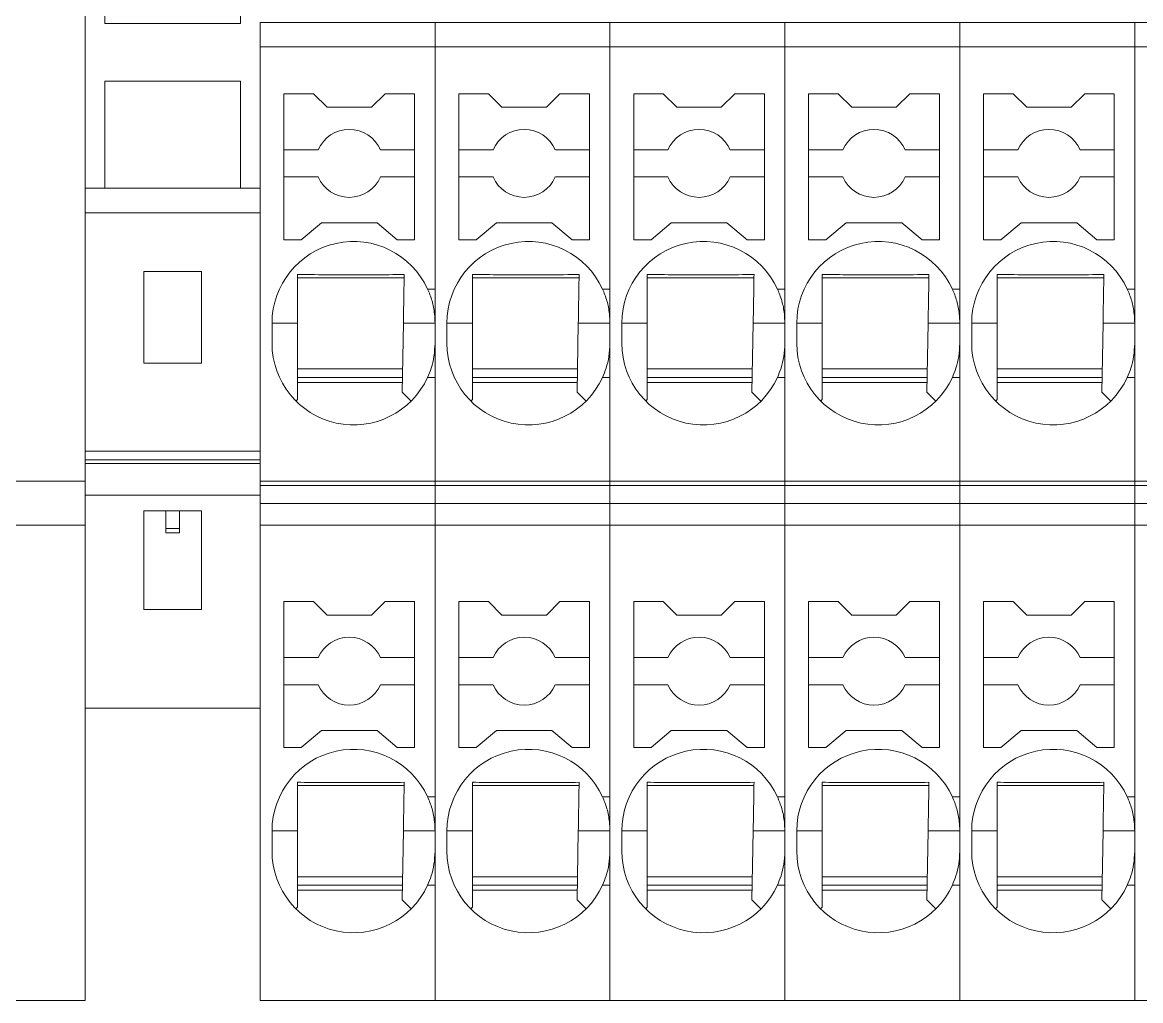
# Model space of a CAD drawing. Header units: millimetres. Extents: x 15 to 265, y 8 to 208.
# Drawn here: x 146.93 to 163.39, y 40.58 to 54.98 of the extents above; entities that cross this region are included whole.
import ezdxf

# ---------------------------------------------------------------- set-up
doc = ezdxf.new("R2010")
doc.units = ezdxf.units.MM

msp = doc.modelspace()

# ---------------------------------------------------------------- linework, layer by layer
at = {"color": 7, "linetype": 'Continuous', "lineweight": 15}
for p, q in [((147.855, 65.083), (147.855, 48.225)), ((148.142, 54.959), (148.142, 56.534)), ((150.142, 56.534), (150.142, 54.959)), ((150.142, 54.959), (148.142, 54.959)), ((150.43, 54.976), (153.005, 54.976)), ((150.43, 54.976), (150.43, 54.617)), ((153.005, 54.976), (153.005, 54.617)), ((153.005, 54.976), (155.58, 54.976)), ((155.58, 54.976), (158.155, 54.976)), ((155.58, 54.976), (155.58, 54.617)), ((158.155, 54.976), (160.73, 54.976)), ((158.155, 54.976), (158.155, 54.617)), ((160.73, 54.976), (160.73, 54.617)), ((160.73, 54.976), (163.305, 54.976)), ((163.305, 54.976), (165.88, 54.976)), ((163.305, 54.976), (163.305, 54.617)), ((150.43, 54.617), (153.005, 54.617)), ((150.43, 54.617), (150.43, 48.224)), ((153.005, 54.617), (153.005, 51.051)), ((153.005, 54.617), (155.58, 54.617)), ((153.005, 54.617), (153.005, 48.224)), ((155.58, 54.617), (158.155, 54.617)), ((155.58, 54.617), (155.58, 48.224)), ((155.58, 54.617), (155.58, 51.051)), ((158.155, 54.617), (160.73, 54.617)), ((158.155, 54.617), (158.155, 48.224)), ((158.155, 54.617), (158.155, 51.051)), ((160.73, 54.617), (160.73, 51.051)), ((160.73, 54.617), (163.305, 54.617)), ((160.73, 54.617), (160.73, 48.224)), ((163.305, 54.617), (165.88, 54.617)), ((163.305, 54.617), (163.305, 48.224)), ((163.305, 54.617), (163.305, 51.051)), ((148.142, 54.109), (150.142, 54.109)), ((148.142, 52.534), (148.142, 54.109)), ((150.142, 54.109), (150.142, 52.534)), ((150.78, 53.926), (150.78, 51.776)), ((151.215, 53.926), (150.78, 53.926)), ((151.415, 53.726), (151.215, 53.926)), ((152.269, 53.926), (152.069, 53.726)), ((152.705, 53.926), (152.269, 53.926)), ((152.705, 51.776), (152.705, 53.926)), ((153.355, 53.926), (153.355, 51.776)), ((153.79, 53.926), (153.355, 53.926)), ((153.99, 53.726), (153.79, 53.926)), ((154.844, 53.926), (154.644, 53.726)), ((155.28, 53.926), (154.844, 53.926)), ((155.28, 51.776), (155.28, 53.926)), ((155.93, 53.926), (155.93, 51.776)), ((156.365, 53.926), (155.93, 53.926)), ((156.565, 53.726), (156.365, 53.926)), ((157.419, 53.926), (157.219, 53.726)), ((157.855, 53.926), (157.419, 53.926)), ((157.855, 51.776), (157.855, 53.926)), ((158.505, 53.926), (158.505, 51.776)), ((158.94, 53.926), (158.505, 53.926)), ((159.14, 53.726), (158.94, 53.926)), ((159.994, 53.926), (159.794, 53.726)), ((160.43, 53.926), (159.994, 53.926)), ((160.43, 51.776), (160.43, 53.926)), ((161.08, 53.926), (161.08, 51.776)), ((161.515, 53.926), (161.08, 53.926)), ((161.715, 53.726), (161.515, 53.926)), ((162.569, 53.926), (162.369, 53.726)), ((163.005, 53.926), (162.569, 53.926)), ((163.005, 51.776), (163.005, 53.926)), ((152.069, 53.726), (151.415, 53.726)), ((154.644, 53.726), (153.99, 53.726)), ((157.219, 53.726), (156.565, 53.726)), ((159.794, 53.726), (159.14, 53.726)), ((162.369, 53.726), (161.715, 53.726)), ((151.284, 53.101), (150.78, 53.101)), ((152.705, 53.101), (152.201, 53.101)), ((153.859, 53.101), (153.355, 53.101)), ((155.28, 53.101), (154.776, 53.101)), ((156.434, 53.101), (155.93, 53.101)), ((157.855, 53.101), (157.351, 53.101)), ((159.009, 53.101), (158.505, 53.101)), ((160.43, 53.101), (159.926, 53.101)), ((161.584, 53.101), (161.08, 53.101)), ((163.005, 53.101), (162.501, 53.101)), ((151.284, 52.701), (150.78, 52.701)), ((152.201, 52.701), (152.705, 52.701)), ((153.859, 52.701), (153.355, 52.701)), ((154.776, 52.701), (155.28, 52.701)), ((156.434, 52.701), (155.93, 52.701)), ((157.351, 52.701), (157.855, 52.701)), ((159.009, 52.701), (158.505, 52.701)), ((159.926, 52.701), (160.43, 52.701)), ((161.584, 52.701), (161.08, 52.701)), ((162.501, 52.701), (163.005, 52.701)), ((150.43, 52.534), (147.855, 52.534)), ((147.855, 52.175), (150.43, 52.175)), ((151.035, 51.776), (151.333, 52.026)), ((151.333, 52.026), (152.151, 52.026)), ((152.151, 52.026), (152.449, 51.776)), ((153.61, 51.776), (153.908, 52.026)), ((153.908, 52.026), (154.726, 52.026)), ((154.726, 52.026), (155.024, 51.776)), ((156.185, 51.776), (156.483, 52.026)), ((156.483, 52.026), (157.301, 52.026)), ((157.301, 52.026), (157.599, 51.776)), ((158.76, 51.776), (159.058, 52.026)), ((159.058, 52.026), (159.876, 52.026)), ((159.876, 52.026), (160.174, 51.776)), ((161.335, 51.776), (161.633, 52.026)), ((161.633, 52.026), (162.451, 52.026)), ((162.451, 52.026), (162.749, 51.776)), ((150.78, 51.776), (151.035, 51.776)), ((152.449, 51.776), (152.705, 51.776)), ((153.355, 51.776), (153.61, 51.776)), ((155.024, 51.776), (155.28, 51.776)), ((155.93, 51.776), (156.185, 51.776)), ((157.599, 51.776), (157.855, 51.776)), ((158.505, 51.776), (158.76, 51.776)), ((160.174, 51.776), (160.43, 51.776)), ((161.08, 51.776), (161.335, 51.776)), ((162.749, 51.776), (163.005, 51.776)), ((148.717, 49.959), (148.717, 51.309)), ((148.717, 51.309), (149.567, 51.309)), ((149.567, 51.309), (149.567, 49.959)), ((150.98, 51.216), (152.555, 51.216)), ((153.555, 51.216), (155.13, 51.216)), ((156.13, 51.216), (157.705, 51.216)), ((158.705, 51.216), (160.28, 51.216)), ((161.28, 51.216), (162.855, 51.216)), ((153.005, 51.051), (152.896, 51.051)), ((155.58, 51.051), (155.471, 51.051)), ((158.155, 51.051), (158.046, 51.051)), ((160.73, 51.051), (160.621, 51.051)), ((163.305, 51.051), (163.196, 51.051)), ((150.605, 50.551), (150.605, 50.251)), ((150.98, 50.551), (150.605, 50.551)), ((150.98, 49.426), (150.98, 50.551)), ((152.539, 50.551), (152.521, 49.535)), ((153.005, 50.551), (152.539, 50.551)), ((153.005, 50.651), (153.001, 50.651)), ((153.18, 50.551), (153.18, 50.251)), ((153.555, 50.551), (153.18, 50.551)), ((153.555, 49.426), (153.555, 50.551)), ((155.114, 50.551), (155.096, 49.535)), ((155.58, 50.551), (155.114, 50.551)), ((155.58, 50.651), (155.576, 50.651)), ((155.755, 50.551), (155.755, 50.251)), ((156.13, 50.551), (155.755, 50.551)), ((156.13, 49.426), (156.13, 50.551)), ((157.689, 50.551), (157.671, 49.535)), ((158.155, 50.551), (157.689, 50.551)), ((158.155, 50.651), (158.151, 50.651)), ((158.33, 50.551), (158.33, 50.251)), ((158.705, 50.551), (158.33, 50.551)), ((158.705, 49.426), (158.705, 50.551)), ((160.264, 50.551), (160.246, 49.535)), ((160.73, 50.551), (160.264, 50.551)), ((160.73, 50.651), (160.726, 50.651)), ((160.905, 50.551), (160.905, 50.251)), ((161.28, 50.551), (160.905, 50.551)), ((161.28, 49.426), (161.28, 50.551)), ((162.839, 50.551), (162.821, 49.535)), ((163.305, 50.551), (162.839, 50.551)), ((163.305, 50.651), (163.301, 50.651)), ((149.567, 49.959), (148.717, 49.959)), ((150.98, 49.876), (152.527, 49.876)), ((152.525, 49.751), (150.98, 49.751)), ((153.005, 49.751), (152.896, 49.751)), ((153.005, 49.751), (153.005, 48.224)), ((153.555, 49.876), (155.102, 49.876)), ((155.1, 49.751), (153.555, 49.751)), ((155.58, 49.751), (155.471, 49.751)), ((155.58, 49.751), (155.58, 48.224)), ((156.13, 49.876), (157.677, 49.876)), ((157.675, 49.751), (156.13, 49.751)), ((158.155, 49.751), (158.046, 49.751)), ((158.155, 49.751), (158.155, 48.224)), ((158.705, 49.876), (160.252, 49.876)), ((160.25, 49.751), (158.705, 49.751)), ((160.73, 49.751), (160.621, 49.751)), ((160.73, 49.751), (160.73, 48.224)), ((161.28, 49.876), (162.827, 49.876)), ((162.825, 49.751), (161.28, 49.751)), ((163.305, 49.751), (163.196, 49.751)), ((163.305, 49.751), (163.305, 48.224)), ((152.524, 49.676), (150.98, 49.676)), ((155.099, 49.676), (153.555, 49.676)), ((157.674, 49.676), (156.13, 49.676)), ((160.249, 49.676), (158.705, 49.676)), ((162.824, 49.676), (161.28, 49.676)), ((150.98, 49.426), (150.956, 49.403)), ((152.521, 49.535), (152.653, 49.403)), ((153.555, 49.426), (153.531, 49.403)), ((155.096, 49.535), (155.228, 49.403)), ((156.13, 49.426), (156.106, 49.403)), ((157.671, 49.535), (157.803, 49.403)), ((158.705, 49.426), (158.681, 49.403)), ((160.246, 49.535), (160.378, 49.403)), ((161.28, 49.426), (161.256, 49.403)), ((162.821, 49.535), (162.953, 49.403)), ((147.855, 48.664), (150.43, 48.664)), ((147.855, 48.535), (150.43, 48.535)), ((150.43, 48.485), (147.855, 48.485)), ((146.755, 48.225), (147.855, 48.225)), ((147.855, 48.225), (147.855, 47.576)), ((153.005, 48.224), (150.43, 48.224)), ((150.43, 48.16), (150.43, 48.224)), ((153.005, 48.16), (150.43, 48.16)), ((150.43, 47.893), (150.43, 48.16)), ((153.005, 48.224), (153.005, 48.16)), ((155.58, 48.224), (153.005, 48.224)), ((153.005, 48.16), (153.005, 47.893)), ((155.58, 48.16), (153.005, 48.16)), ((158.155, 48.224), (155.58, 48.224)), ((155.58, 48.16), (155.58, 48.224)), ((158.155, 48.16), (155.58, 48.16)), ((155.58, 47.893), (155.58, 48.16)), ((160.73, 48.224), (158.155, 48.224)), ((158.155, 48.16), (158.155, 48.224)), ((160.73, 48.16), (158.155, 48.16)), ((158.155, 47.893), (158.155, 48.16)), ((160.73, 48.224), (160.73, 48.16)), ((163.305, 48.224), (160.73, 48.224)), ((160.73, 48.16), (160.73, 47.893)), ((163.305, 48.16), (160.73, 48.16)), ((165.88, 48.224), (163.305, 48.224)), ((163.305, 48.16), (163.305, 48.224)), ((165.88, 48.16), (163.305, 48.16)), ((163.305, 47.893), (163.305, 48.16)), ((150.43, 48.017), (147.855, 48.017)), ((148.717, 47.784), (149.567, 47.784)), ((148.717, 46.334), (148.717, 47.784)), ((149.042, 47.784), (149.042, 47.526)), ((149.242, 47.784), (149.242, 47.526)), ((149.567, 47.784), (149.567, 46.334)), ((150.43, 47.893), (153.005, 47.893)), ((150.43, 47.576), (150.43, 47.893)), ((153.005, 47.893), (153.005, 47.576)), ((153.005, 47.893), (155.58, 47.893)), ((155.58, 47.893), (158.155, 47.893)), ((155.58, 47.576), (155.58, 47.893)), ((158.155, 47.893), (160.73, 47.893)), ((158.155, 47.576), (158.155, 47.893)), ((160.73, 47.893), (160.73, 47.576)), ((160.73, 47.893), (163.305, 47.893)), ((163.305, 47.893), (165.88, 47.893)), ((163.305, 47.576), (163.305, 47.893)), ((146.755, 47.576), (147.855, 47.576)), ((147.855, 47.576), (147.855, 40.576)), ((149.242, 47.526), (149.042, 47.526)), ((149.042, 47.526), (149.042, 47.461)), ((149.242, 47.461), (149.042, 47.461)), ((149.242, 47.526), (149.242, 47.461)), ((150.43, 47.576), (153.005, 47.576)), ((150.43, 47.576), (150.43, 40.576)), ((153.005, 47.576), (153.005, 43.576)), ((153.005, 47.576), (155.58, 47.576)), ((153.005, 47.576), (153.005, 40.576)), ((155.58, 47.576), (158.155, 47.576)), ((155.58, 47.576), (155.58, 40.576)), ((155.58, 47.576), (155.58, 43.576)), ((158.155, 47.576), (160.73, 47.576)), ((158.155, 47.576), (158.155, 40.576)), ((158.155, 47.576), (158.155, 43.576)), ((160.73, 47.576), (160.73, 43.576)), ((160.73, 47.576), (163.305, 47.576)), ((160.73, 47.576), (160.73, 40.576)), ((163.305, 47.576), (165.88, 47.576)), ((163.305, 47.576), (163.305, 40.576)), ((163.305, 47.576), (163.305, 43.576)), ((151.215, 46.451), (150.78, 46.451)), ((150.78, 46.451), (150.78, 44.301)), ((151.415, 46.251), (151.215, 46.451)), ((152.269, 46.451), (152.069, 46.251)), ((152.705, 46.451), (152.269, 46.451)), ((152.705, 44.301), (152.705, 46.451)), ((153.79, 46.451), (153.355, 46.451)), ((153.355, 46.451), (153.355, 44.301)), ((153.99, 46.251), (153.79, 46.451)), ((154.844, 46.451), (154.644, 46.251)), ((155.28, 46.451), (154.844, 46.451)), ((155.28, 44.301), (155.28, 46.451)), ((156.365, 46.451), (155.93, 46.451)), ((155.93, 46.451), (155.93, 44.301)), ((156.565, 46.251), (156.365, 46.451)), ((157.419, 46.451), (157.219, 46.251)), ((157.855, 46.451), (157.419, 46.451)), ((157.855, 44.301), (157.855, 46.451)), ((158.94, 46.451), (158.505, 46.451)), ((158.505, 46.451), (158.505, 44.301)), ((159.14, 46.251), (158.94, 46.451)), ((159.994, 46.451), (159.794, 46.251)), ((160.43, 46.451), (159.994, 46.451)), ((160.43, 44.301), (160.43, 46.451)), ((161.515, 46.451), (161.08, 46.451)), ((161.08, 46.451), (161.08, 44.301)), ((161.715, 46.251), (161.515, 46.451)), ((162.569, 46.451), (162.369, 46.251)), ((163.005, 46.451), (162.569, 46.451)), ((163.005, 44.301), (163.005, 46.451)), ((148.717, 46.334), (149.567, 46.334)), ((152.069, 46.251), (151.415, 46.251)), ((154.644, 46.251), (153.99, 46.251)), ((157.219, 46.251), (156.565, 46.251)), ((159.794, 46.251), (159.14, 46.251)), ((162.369, 46.251), (161.715, 46.251)), ((151.284, 45.626), (150.78, 45.626)), ((152.705, 45.626), (152.201, 45.626)), ((153.859, 45.626), (153.355, 45.626)), ((155.28, 45.626), (154.776, 45.626)), ((156.434, 45.626), (155.93, 45.626)), ((157.855, 45.626), (157.351, 45.626)), ((159.009, 45.626), (158.505, 45.626)), ((160.43, 45.626), (159.926, 45.626)), ((161.584, 45.626), (161.08, 45.626)), ((163.005, 45.626), (162.501, 45.626)), ((150.78, 45.226), (151.284, 45.226)), ((152.705, 45.226), (152.201, 45.226)), ((153.355, 45.226), (153.859, 45.226)), ((155.28, 45.226), (154.776, 45.226)), ((155.93, 45.226), (156.434, 45.226)), ((157.855, 45.226), (157.351, 45.226)), ((158.505, 45.226), (159.009, 45.226)), ((160.43, 45.226), (159.926, 45.226)), ((161.08, 45.226), (161.584, 45.226)), ((163.005, 45.226), (162.501, 45.226)), ((147.855, 44.884), (150.43, 44.884)), ((151.035, 44.301), (151.333, 44.551)), ((151.333, 44.551), (152.151, 44.551)), ((152.151, 44.551), (152.449, 44.301)), ((153.61, 44.301), (153.908, 44.551)), ((153.908, 44.551), (154.726, 44.551)), ((154.726, 44.551), (155.024, 44.301)), ((156.185, 44.301), (156.483, 44.551)), ((156.483, 44.551), (157.301, 44.551)), ((157.301, 44.551), (157.599, 44.301)), ((158.76, 44.301), (159.058, 44.551)), ((159.058, 44.551), (159.876, 44.551)), ((159.876, 44.551), (160.174, 44.301)), ((161.335, 44.301), (161.633, 44.551)), ((161.633, 44.551), (162.451, 44.551)), ((162.451, 44.551), (162.749, 44.301)), ((150.78, 44.301), (151.035, 44.301)), ((152.449, 44.301), (152.705, 44.301)), ((153.355, 44.301), (153.61, 44.301)), ((155.024, 44.301), (155.28, 44.301)), ((155.93, 44.301), (156.185, 44.301)), ((157.599, 44.301), (157.855, 44.301)), ((158.505, 44.301), (158.76, 44.301)), ((160.174, 44.301), (160.43, 44.301)), ((161.08, 44.301), (161.335, 44.301)), ((162.749, 44.301), (163.005, 44.301)), ((150.98, 43.741), (152.555, 43.741)), ((153.555, 43.741), (155.13, 43.741)), ((156.13, 43.741), (157.705, 43.741)), ((158.705, 43.741), (160.28, 43.741)), ((161.28, 43.741), (162.855, 43.741)), ((153.005, 43.576), (152.896, 43.576)), ((155.58, 43.576), (155.471, 43.576)), ((158.155, 43.576), (158.046, 43.576)), ((160.73, 43.576), (160.621, 43.576)), ((163.305, 43.576), (163.196, 43.576)), ((150.605, 43.076), (150.605, 42.776)), ((150.98, 43.076), (150.605, 43.076)), ((150.98, 41.951), (150.98, 43.076)), ((152.539, 43.076), (152.521, 42.06)), ((153.005, 43.076), (152.539, 43.076)), ((153.18, 43.076), (153.18, 42.776)), ((153.555, 43.076), (153.18, 43.076)), ((153.555, 41.951), (153.555, 43.076)), ((155.114, 43.076), (155.096, 42.06)), ((155.58, 43.076), (155.114, 43.076)), ((155.755, 43.076), (155.755, 42.776)), ((156.13, 43.076), (155.755, 43.076)), ((156.13, 41.951), (156.13, 43.076)), ((157.689, 43.076), (157.671, 42.06)), ((158.155, 43.076), (157.689, 43.076)), ((158.33, 43.076), (158.33, 42.776)), ((158.705, 43.076), (158.33, 43.076)), ((158.705, 41.951), (158.705, 43.076)), ((160.264, 43.076), (160.246, 42.06)), ((160.73, 43.076), (160.264, 43.076)), ((160.905, 43.076), (160.905, 42.776)), ((161.28, 43.076), (160.905, 43.076)), ((161.28, 41.951), (161.28, 43.076)), ((162.839, 43.076), (162.821, 42.06)), ((163.305, 43.076), (162.839, 43.076)), ((150.98, 42.401), (152.527, 42.401)), ((153.555, 42.401), (155.102, 42.401)), ((156.13, 42.401), (157.677, 42.401)), ((158.705, 42.401), (160.252, 42.401)), ((161.28, 42.401), (162.827, 42.401)), ((152.525, 42.276), (150.98, 42.276)), ((152.524, 42.201), (150.98, 42.201)), ((153.005, 42.276), (152.896, 42.276)), ((153.005, 42.276), (153.005, 40.576)), ((155.1, 42.276), (153.555, 42.276)), ((155.099, 42.201), (153.555, 42.201)), ((155.58, 42.276), (155.471, 42.276)), ((155.58, 42.276), (155.58, 40.576)), ((157.675, 42.276), (156.13, 42.276)), ((157.674, 42.201), (156.13, 42.201)), ((158.155, 42.276), (158.046, 42.276)), ((158.155, 42.276), (158.155, 40.576)), ((160.25, 42.276), (158.705, 42.276)), ((160.249, 42.201), (158.705, 42.201)), ((160.73, 42.276), (160.621, 42.276)), ((160.73, 42.276), (160.73, 40.576)), ((162.825, 42.276), (161.28, 42.276)), ((162.824, 42.201), (161.28, 42.201)), ((163.305, 42.276), (163.196, 42.276)), ((163.305, 42.276), (163.305, 40.576)), ((152.521, 42.06), (152.653, 41.928)), ((155.096, 42.06), (155.228, 41.928)), ((157.671, 42.06), (157.803, 41.928)), ((160.246, 42.06), (160.378, 41.928)), ((162.821, 42.06), (162.953, 41.928)), ((150.98, 41.951), (150.956, 41.928)), ((153.555, 41.951), (153.531, 41.928)), ((156.13, 41.951), (156.106, 41.928)), ((158.705, 41.951), (158.681, 41.928)), ((161.28, 41.951), (161.256, 41.928)), ((146.755, 40.576), (147.855, 40.576)), ((153.005, 40.576), (150.43, 40.576)), ((155.58, 40.576), (153.005, 40.576)), ((158.155, 40.576), (155.58, 40.576)), ((160.73, 40.576), (158.155, 40.576)), ((163.305, 40.576), (160.73, 40.576)), ((165.88, 40.576), (163.305, 40.576))]:
    msp.add_line(p, q, dxfattribs=at)
for centre, radius, start, end in [((151.742, 52.901), 0.5, 23.5782, 156.4218), ((154.317, 52.901), 0.5, 23.5782, 156.4218), ((156.892, 52.901), 0.5, 23.5782, 156.4218), ((159.467, 52.901), 0.5, 23.5782, 156.4218), ((162.042, 52.901), 0.5, 23.5782, 156.4218), ((151.742, 52.901), 0.5, 203.5782, 336.4218), ((154.317, 52.901), 0.5, 203.5782, 336.4218), ((156.892, 52.901), 0.5, 203.5782, 336.4218), ((159.467, 52.901), 0.5, 203.5782, 336.4218), ((162.042, 52.901), 0.5, 203.5782, 336.4218), ((151.805, 50.551), 1.2, 24.6243, 180), ((154.38, 50.551), 1.2, 24.6243, 180), ((156.955, 50.551), 1.2, 24.6243, 180), ((159.53, 50.551), 1.2, 24.6243, 180), ((162.105, 50.551), 1.2, 24.6243, 180), ((151.805, 50.251), 1.2, 180, 335.3757), ((154.38, 50.251), 1.2, 180, 335.3757), ((156.955, 50.251), 1.2, 180, 335.3757), ((159.53, 50.251), 1.2, 180, 335.3757), ((162.105, 50.251), 1.2, 180, 335.3757), ((151.742, 45.426), 0.5, 23.5782, 156.4218), ((154.317, 45.426), 0.5, 23.5782, 156.4218), ((156.892, 45.426), 0.5, 23.5782, 156.4218), ((159.467, 45.426), 0.5, 23.5782, 156.4218), ((162.042, 45.426), 0.5, 23.5782, 156.4218), ((151.742, 45.426), 0.5, 203.5782, 336.4218), ((154.317, 45.426), 0.5, 203.5782, 336.4218), ((156.892, 45.426), 0.5, 203.5782, 336.4218), ((159.467, 45.426), 0.5, 203.5782, 336.4218), ((162.042, 45.426), 0.5, 203.5782, 336.4218), ((151.805, 43.076), 1.2, 24.6243, 180), ((154.38, 43.076), 1.2, 24.6243, 180), ((156.955, 43.076), 1.2, 24.6243, 180), ((159.53, 43.076), 1.2, 24.6243, 180), ((162.105, 43.076), 1.2, 24.6243, 180), ((151.805, 42.776), 1.2, 180, 335.3757), ((154.38, 42.776), 1.2, 180, 335.3757), ((156.955, 42.776), 1.2, 180, 335.3757), ((159.53, 42.776), 1.2, 180, 335.3757), ((162.105, 42.776), 1.2, 180, 335.3757)]:
    msp.add_arc(centre, radius, start, end, dxfattribs=at)
for points, knots in [([(152.551, 51.265), (152.404, 51.263), (152.219, 51.261), (151.905, 51.26), (151.75, 51.26), (151.577, 51.26), (151.294, 51.262), (151.111, 51.264), (150.98, 51.266)], [0, 0, 0, 0, 0.339069, 0.425891, 0.49416, 0.562258, 0.687966, 1, 1, 1, 1]), ([(150.98, 51.266), (150.98, 51.169), (150.98, 51.019), (150.98, 50.782), (150.98, 50.635), (150.98, 50.563), (150.98, 50.551)], [0, 0, 0, 0, 0.487703, 0.753663, 0.959788, 1, 1, 1, 1]), ([(152.539, 50.551), (152.54, 50.61), (152.542, 50.756), (152.547, 51.005), (152.549, 51.163), (152.551, 51.265)], [0, 0, 0, 0, 0.195586, 0.485109, 1, 1, 1, 1]), ([(155.126, 51.265), (154.979, 51.263), (154.794, 51.261), (154.48, 51.26), (154.325, 51.26), (154.152, 51.26), (153.869, 51.262), (153.686, 51.264), (153.555, 51.266)], [0, 0, 0, 0, 0.339069, 0.425891, 0.49416, 0.562258, 0.687966, 1, 1, 1, 1]), ([(153.555, 51.266), (153.555, 51.169), (153.555, 51.019), (153.555, 50.782), (153.555, 50.635), (153.555, 50.563), (153.555, 50.551)], [0, 0, 0, 0, 0.487703, 0.753663, 0.959788, 1, 1, 1, 1]), ([(155.114, 50.551), (155.115, 50.61), (155.117, 50.756), (155.122, 51.005), (155.124, 51.163), (155.126, 51.265)], [0, 0, 0, 0, 0.195586, 0.485109, 1, 1, 1, 1]), ([(157.701, 51.265), (157.554, 51.263), (157.369, 51.261), (157.055, 51.26), (156.9, 51.26), (156.727, 51.26), (156.444, 51.262), (156.261, 51.264), (156.13, 51.266)], [0, 0, 0, 0, 0.339069, 0.425891, 0.49416, 0.562258, 0.687966, 1, 1, 1, 1]), ([(156.13, 51.266), (156.13, 51.169), (156.13, 51.019), (156.13, 50.782), (156.13, 50.635), (156.13, 50.563), (156.13, 50.551)], [0, 0, 0, 0, 0.487703, 0.753663, 0.959788, 1, 1, 1, 1]), ([(157.689, 50.551), (157.69, 50.61), (157.692, 50.756), (157.697, 51.005), (157.699, 51.163), (157.701, 51.265)], [0, 0, 0, 0, 0.195586, 0.485109, 1, 1, 1, 1]), ([(160.276, 51.265), (160.129, 51.263), (159.944, 51.261), (159.63, 51.26), (159.475, 51.26), (159.302, 51.26), (159.019, 51.262), (158.836, 51.264), (158.705, 51.266)], [0, 0, 0, 0, 0.339069, 0.425891, 0.49416, 0.562258, 0.687966, 1, 1, 1, 1]), ([(158.705, 51.266), (158.705, 51.169), (158.705, 51.019), (158.705, 50.782), (158.705, 50.635), (158.705, 50.563), (158.705, 50.551)], [0, 0, 0, 0, 0.487703, 0.753663, 0.959788, 1, 1, 1, 1]), ([(160.264, 50.551), (160.265, 50.61), (160.267, 50.756), (160.272, 51.005), (160.274, 51.163), (160.276, 51.265)], [0, 0, 0, 0, 0.195586, 0.485109, 1, 1, 1, 1]), ([(162.851, 51.265), (162.704, 51.263), (162.519, 51.261), (162.205, 51.26), (162.05, 51.26), (161.877, 51.26), (161.594, 51.262), (161.411, 51.264), (161.28, 51.266)], [0, 0, 0, 0, 0.339069, 0.425891, 0.49416, 0.562258, 0.687966, 1, 1, 1, 1]), ([(161.28, 51.266), (161.28, 51.169), (161.28, 51.019), (161.28, 50.782), (161.28, 50.635), (161.28, 50.563), (161.28, 50.551)], [0, 0, 0, 0, 0.487703, 0.753663, 0.959788, 1, 1, 1, 1]), ([(162.839, 50.551), (162.84, 50.61), (162.842, 50.756), (162.847, 51.005), (162.849, 51.163), (162.851, 51.265)], [0, 0, 0, 0, 0.195586, 0.485109, 1, 1, 1, 1]), ([(152.896, 51.051), (152.919, 50.996), (152.962, 50.891), (152.999, 50.71), (153.003, 50.596), (153.005, 50.551)], [0, 0, 0, 0, 0.406693, 0.767315, 1, 1, 1, 1]), ([(155.471, 51.051), (155.494, 50.996), (155.537, 50.891), (155.574, 50.71), (155.578, 50.596), (155.58, 50.551)], [0, 0, 0, 0, 0.406693, 0.767315, 1, 1, 1, 1]), ([(158.046, 51.051), (158.069, 50.996), (158.112, 50.891), (158.149, 50.71), (158.153, 50.596), (158.155, 50.551)], [0, 0, 0, 0, 0.406693, 0.767315, 1, 1, 1, 1]), ([(160.621, 51.051), (160.644, 50.996), (160.687, 50.891), (160.724, 50.71), (160.728, 50.596), (160.73, 50.551)], [0, 0, 0, 0, 0.406693, 0.767315, 1, 1, 1, 1]), ([(163.196, 51.051), (163.219, 50.996), (163.262, 50.891), (163.299, 50.71), (163.303, 50.596), (163.305, 50.551)], [0, 0, 0, 0, 0.406693, 0.767315, 1, 1, 1, 1]), ([(153.005, 50.251), (153.002, 50.186), (152.995, 50.056), (152.951, 49.884), (152.914, 49.795), (152.896, 49.751)], [0, 0, 0, 0, 0.338397, 0.675497, 1, 1, 1, 1]), ([(155.58, 50.251), (155.577, 50.186), (155.57, 50.056), (155.526, 49.884), (155.489, 49.795), (155.471, 49.751)], [0, 0, 0, 0, 0.338397, 0.675497, 1, 1, 1, 1]), ([(158.155, 50.251), (158.152, 50.186), (158.145, 50.056), (158.101, 49.884), (158.064, 49.795), (158.046, 49.751)], [0, 0, 0, 0, 0.338397, 0.675497, 1, 1, 1, 1]), ([(160.73, 50.251), (160.727, 50.186), (160.72, 50.056), (160.676, 49.884), (160.639, 49.795), (160.621, 49.751)], [0, 0, 0, 0, 0.338397, 0.675497, 1, 1, 1, 1]), ([(163.305, 50.251), (163.302, 50.186), (163.295, 50.056), (163.251, 49.884), (163.214, 49.795), (163.196, 49.751)], [0, 0, 0, 0, 0.338397, 0.675497, 1, 1, 1, 1]), ([(152.551, 43.79), (152.404, 43.788), (152.219, 43.786), (151.905, 43.785), (151.75, 43.785), (151.577, 43.785), (151.294, 43.787), (151.111, 43.789), (150.98, 43.791)], [0, 0, 0, 0, 0.339069, 0.425891, 0.49416, 0.562258, 0.687966, 1, 1, 1, 1]), ([(150.98, 43.791), (150.98, 43.694), (150.98, 43.544), (150.98, 43.307), (150.98, 43.16), (150.98, 43.088), (150.98, 43.076)], [0, 0, 0, 0, 0.487703, 0.753663, 0.959788, 1, 1, 1, 1]), ([(155.126, 43.79), (154.979, 43.788), (154.794, 43.786), (154.48, 43.785), (154.325, 43.785), (154.152, 43.785), (153.869, 43.787), (153.686, 43.789), (153.555, 43.791)], [0, 0, 0, 0, 0.339069, 0.425891, 0.49416, 0.562258, 0.687966, 1, 1, 1, 1]), ([(153.555, 43.791), (153.555, 43.694), (153.555, 43.544), (153.555, 43.307), (153.555, 43.16), (153.555, 43.088), (153.555, 43.076)], [0, 0, 0, 0, 0.487703, 0.753663, 0.959788, 1, 1, 1, 1]), ([(157.701, 43.79), (157.554, 43.788), (157.369, 43.786), (157.055, 43.785), (156.9, 43.785), (156.727, 43.785), (156.444, 43.787), (156.261, 43.789), (156.13, 43.791)], [0, 0, 0, 0, 0.339069, 0.425891, 0.49416, 0.562258, 0.687966, 1, 1, 1, 1]), ([(156.13, 43.791), (156.13, 43.694), (156.13, 43.544), (156.13, 43.307), (156.13, 43.16), (156.13, 43.088), (156.13, 43.076)], [0, 0, 0, 0, 0.487703, 0.753663, 0.959788, 1, 1, 1, 1]), ([(160.276, 43.79), (160.129, 43.788), (159.944, 43.786), (159.63, 43.785), (159.475, 43.785), (159.302, 43.785), (159.019, 43.787), (158.836, 43.789), (158.705, 43.791)], [0, 0, 0, 0, 0.339069, 0.425891, 0.49416, 0.562258, 0.687966, 1, 1, 1, 1]), ([(158.705, 43.791), (158.705, 43.694), (158.705, 43.544), (158.705, 43.307), (158.705, 43.16), (158.705, 43.088), (158.705, 43.076)], [0, 0, 0, 0, 0.487703, 0.753663, 0.959788, 1, 1, 1, 1]), ([(162.851, 43.79), (162.704, 43.788), (162.519, 43.786), (162.205, 43.785), (162.05, 43.785), (161.877, 43.785), (161.594, 43.787), (161.411, 43.789), (161.28, 43.791)], [0, 0, 0, 0, 0.339069, 0.425891, 0.49416, 0.562258, 0.687966, 1, 1, 1, 1]), ([(161.28, 43.791), (161.28, 43.694), (161.28, 43.544), (161.28, 43.307), (161.28, 43.16), (161.28, 43.088), (161.28, 43.076)], [0, 0, 0, 0, 0.487703, 0.753663, 0.959788, 1, 1, 1, 1]), ([(152.539, 43.076), (152.54, 43.135), (152.542, 43.281), (152.547, 43.53), (152.549, 43.689), (152.551, 43.79)], [0, 0, 0, 0, 0.195586, 0.485109, 1, 1, 1, 1]), ([(155.114, 43.076), (155.115, 43.135), (155.117, 43.281), (155.122, 43.53), (155.124, 43.689), (155.126, 43.79)], [0, 0, 0, 0, 0.195586, 0.485109, 1, 1, 1, 1]), ([(157.689, 43.076), (157.69, 43.135), (157.692, 43.281), (157.697, 43.53), (157.699, 43.689), (157.701, 43.79)], [0, 0, 0, 0, 0.195586, 0.485109, 1, 1, 1, 1]), ([(160.264, 43.076), (160.265, 43.135), (160.267, 43.281), (160.272, 43.53), (160.274, 43.689), (160.276, 43.79)], [0, 0, 0, 0, 0.195586, 0.485109, 1, 1, 1, 1]), ([(162.839, 43.076), (162.84, 43.135), (162.842, 43.281), (162.847, 43.53), (162.849, 43.689), (162.851, 43.79)], [0, 0, 0, 0, 0.195586, 0.485109, 1, 1, 1, 1]), ([(152.896, 43.576), (152.919, 43.521), (152.962, 43.416), (152.999, 43.235), (153.003, 43.121), (153.005, 43.076)], [0, 0, 0, 0, 0.406693, 0.767315, 1, 1, 1, 1]), ([(155.471, 43.576), (155.494, 43.521), (155.537, 43.416), (155.574, 43.235), (155.578, 43.121), (155.58, 43.076)], [0, 0, 0, 0, 0.406693, 0.767315, 1, 1, 1, 1]), ([(158.046, 43.576), (158.069, 43.521), (158.112, 43.416), (158.149, 43.235), (158.153, 43.121), (158.155, 43.076)], [0, 0, 0, 0, 0.406693, 0.767315, 1, 1, 1, 1]), ([(160.621, 43.576), (160.644, 43.521), (160.687, 43.416), (160.724, 43.235), (160.728, 43.121), (160.73, 43.076)], [0, 0, 0, 0, 0.406693, 0.767315, 1, 1, 1, 1]), ([(163.196, 43.576), (163.219, 43.521), (163.262, 43.416), (163.299, 43.235), (163.303, 43.121), (163.305, 43.076)], [0, 0, 0, 0, 0.406693, 0.767315, 1, 1, 1, 1]), ([(153.005, 42.776), (153.002, 42.711), (152.995, 42.582), (152.951, 42.409), (152.914, 42.32), (152.896, 42.276)], [0, 0, 0, 0, 0.338397, 0.675497, 1, 1, 1, 1]), ([(155.58, 42.776), (155.577, 42.711), (155.57, 42.582), (155.526, 42.409), (155.489, 42.32), (155.471, 42.276)], [0, 0, 0, 0, 0.338397, 0.675497, 1, 1, 1, 1]), ([(158.155, 42.776), (158.152, 42.711), (158.145, 42.582), (158.101, 42.409), (158.064, 42.32), (158.046, 42.276)], [0, 0, 0, 0, 0.338397, 0.675497, 1, 1, 1, 1]), ([(160.73, 42.776), (160.727, 42.711), (160.72, 42.582), (160.676, 42.409), (160.639, 42.32), (160.621, 42.276)], [0, 0, 0, 0, 0.338397, 0.675497, 1, 1, 1, 1]), ([(163.305, 42.776), (163.302, 42.711), (163.295, 42.582), (163.251, 42.409), (163.214, 42.32), (163.196, 42.276)], [0, 0, 0, 0, 0.338397, 0.675497, 1, 1, 1, 1])]:
    msp.add_open_spline(points, degree=3, knots=knots, dxfattribs=at)

doc.saveas('drawing.dxf')
